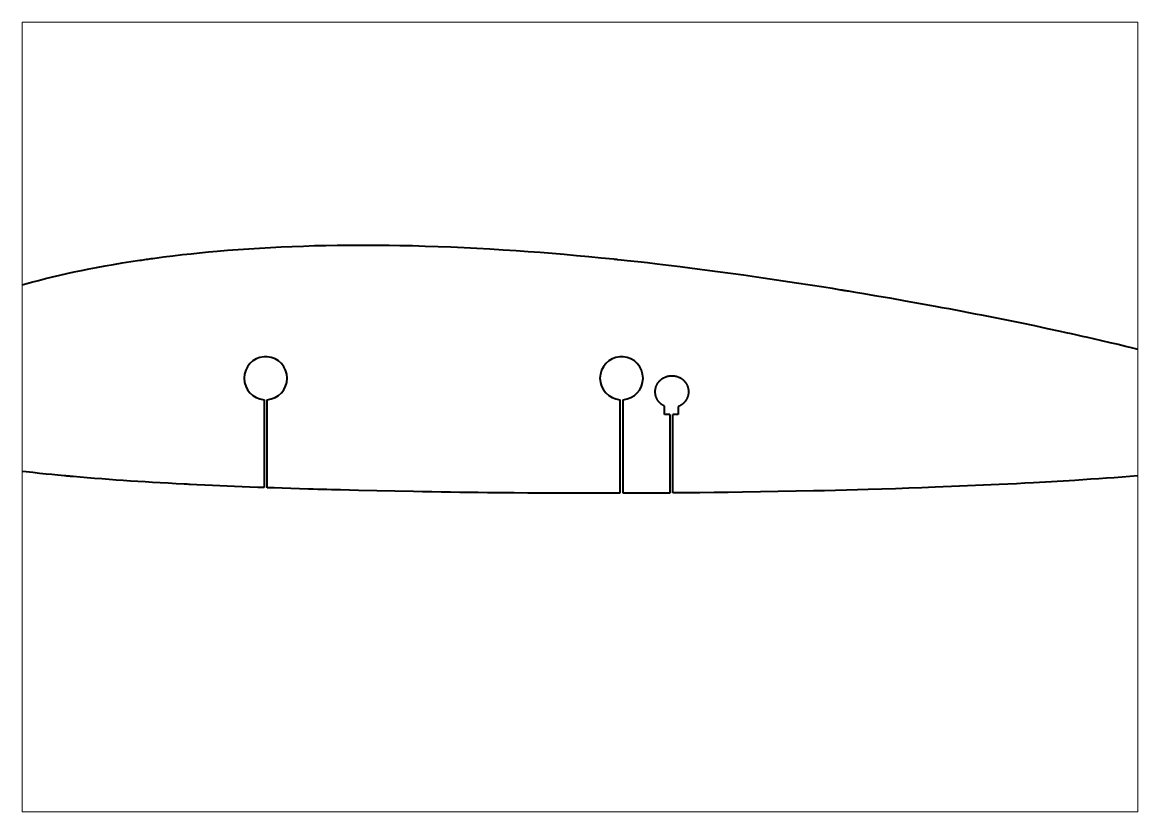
# Paper-space layout 'Sheet' of a CAD drawing. Header units: millimetres. Extents: x 0 to 420, y 0 to 297.
# The model-space entities are those that its viewports show. They can reach past a viewport. Long polylines and large blocks are cut down to what shows.
import ezdxf

# ---------------------------------------------------------------- set-up
doc = ezdxf.new("R2010")
doc.units = ezdxf.units.MM
doc.layers.add('Geometries', color=7, linetype='Continuous')

msp = doc.modelspace()

# ---------------------------------------------------------------- linework, layer by layer
at = {"layer": 'Geometries', "linetype": 'Continuous', "lineweight": 40}
for p, q in [((63.53, 209.94), (66.78, 210.28)), ((66.78, 210.28), (70.05, 210.6)), ((70.05, 210.6), (73.34, 210.9)), ((73.34, 210.9), (77.29, 211.24)), ((77.29, 211.24), (81.27, 211.54)), ((81.27, 211.54), (85.29, 211.83)), ((85.29, 211.83), (89.34, 212.08)), ((89.34, 212.08), (93.42, 212.31)), ((93.42, 212.31), (97.53, 212.52)), ((97.53, 212.52), (101.67, 212.69)), ((101.67, 212.69), (105.85, 212.84)), ((105.85, 212.84), (110.05, 212.97)), ((110.05, 212.97), (114.29, 213.07)), ((114.29, 213.07), (118.57, 213.14)), ((118.57, 213.14), (122.87, 213.18)), ((122.87, 213.18), (126.07, 213.2)), ((126.07, 213.2), (129.29, 213.2)), ((129.29, 213.2), (129.65, 213.2)), ((129.65, 213.2), (130, 213.2)), ((130, 213.2), (130.36, 213.2)), ((130.36, 213.2), (130.72, 213.2)), ((130.72, 213.2), (131.07, 213.2)), ((131.07, 213.2), (131.43, 213.2)), ((131.43, 213.2), (131.78, 213.2)), ((131.78, 213.2), (132.13, 213.19)), ((132.13, 213.19), (134.11, 213.18)), ((134.11, 213.18), (138.14, 213.14)), ((138.14, 213.14), (142.21, 213.07)), ((142.21, 213.07), (146.95, 212.97)), ((146.95, 212.97), (151.73, 212.84)), ((151.73, 212.84), (156.55, 212.68)), ((156.55, 212.68), (161.42, 212.49)), ((161.42, 212.49), (166.32, 212.27)), ((166.32, 212.27), (171.18, 212.02)), ((171.18, 212.02), (176.08, 211.75)), ((176.08, 211.75), (181.02, 211.45)), ((181.02, 211.45), (185.99, 211.12)), ((185.99, 211.12), (190.47, 210.81)), ((190.47, 210.81), (194.98, 210.46)), ((194.98, 210.46), (199.52, 210.1)), ((199.52, 210.1), (204.09, 209.72)), ((31.15, 205.34), (34.36, 205.9)), ((34.36, 205.9), (37.61, 206.45)), ((37.61, 206.45), (40.9, 206.97)), ((40.9, 206.97), (44.23, 207.48)), ((44.23, 207.48), (44.85, 207.57)), ((44.85, 207.57), (45.47, 207.66)), ((45.47, 207.66), (46.09, 207.75)), ((46.09, 207.75), (46.71, 207.84)), ((46.71, 207.84), (47.33, 207.93)), ((47.33, 207.93), (47.95, 208.02)), ((47.95, 208.02), (48.58, 208.11)), ((48.58, 208.11), (49.2, 208.19)), ((49.2, 208.19), (53.16, 208.72)), ((53.16, 208.72), (56.71, 209.16)), ((56.71, 209.16), (60.3, 209.59)), ((60.3, 209.59), (63.53, 209.94)), ((204.09, 209.72), (208.69, 209.31)), ((208.69, 209.31), (213.33, 208.88)), ((213.33, 208.88), (218, 208.43)), ((218, 208.43), (222.69, 207.95)), ((222.69, 207.95), (222.92, 207.93)), ((222.92, 207.93), (223.15, 207.9)), ((223.15, 207.9), (223.37, 207.88)), ((223.37, 207.88), (223.6, 207.86)), ((223.6, 207.86), (223.82, 207.83)), ((223.82, 207.83), (224.05, 207.81)), ((224.05, 207.81), (224.28, 207.79)), ((224.28, 207.79), (225.53, 207.65)), ((225.53, 207.65), (227.76, 207.42)), ((227.76, 207.42), (231.78, 206.98)), ((231.78, 206.98), (235.39, 206.57)), ((235.39, 206.57), (239.02, 206.15)), ((239.02, 206.15), (243.38, 205.64)), ((11.4, 201.22), (14.08, 201.85)), ((14.08, 201.85), (16.8, 202.46)), ((16.8, 202.46), (19.54, 203.06)), ((19.54, 203.06), (22.32, 203.64)), ((22.32, 203.64), (25.13, 204.2)), ((25.13, 204.2), (27.98, 204.75)), ((27.98, 204.75), (31.15, 205.34)), ((243.38, 205.64), (247.78, 205.1)), ((247.78, 205.1), (252.2, 204.55)), ((252.2, 204.55), (256.98, 203.93)), ((256.98, 203.93), (261.8, 203.3)), ((261.8, 203.3), (266.66, 202.64)), ((266.66, 202.64), (271.56, 201.96)), ((271.56, 201.96), (276.49, 201.26)), ((-4.35, 197), (-1.77, 197.76)), ((-1.77, 197.76), (0.85, 198.5)), ((0.85, 198.5), (3.52, 199.23)), ((3.52, 199.23), (6.14, 199.92)), ((6.14, 199.92), (8.76, 200.58)), ((8.76, 200.58), (11.4, 201.22)), ((276.49, 201.26), (281.47, 200.53)), ((281.47, 200.53), (286.48, 199.79)), ((286.48, 199.79), (291.54, 199.02)), ((291.54, 199.02), (296.63, 198.24)), ((296.63, 198.24), (301.76, 197.43)), ((301.76, 197.43), (304.94, 196.92)), ((304.94, 196.92), (308.14, 196.4)), ((308.14, 196.4), (308.54, 196.33)), ((308.54, 196.33), (308.94, 196.27)), ((308.94, 196.27), (309.34, 196.2)), ((309.34, 196.2), (309.75, 196.14)), ((309.75, 196.14), (310.15, 196.07)), ((310.15, 196.07), (310.56, 196)), ((310.56, 196), (310.95, 195.94)), ((310.95, 195.94), (312.93, 195.61)), ((312.93, 195.61), (316.94, 194.94)), ((316.94, 194.94), (320.93, 194.27)), ((320.93, 194.27), (326.68, 193.28)), ((326.68, 193.28), (332.41, 192.27)), ((332.41, 192.27), (338.1, 191.25)), ((338.1, 191.25), (343.77, 190.22)), ((343.77, 190.22), (346.31, 189.75)), ((346.31, 189.75), (348.84, 189.28)), ((348.84, 189.28), (351.36, 188.8)), ((351.36, 188.8), (353.85, 188.33)), ((353.85, 188.33), (356.31, 187.86)), ((356.31, 187.86), (358.76, 187.38)), ((358.76, 187.38), (361.19, 186.91)), ((361.19, 186.91), (366.24, 185.91)), ((366.24, 185.91), (371.24, 184.91)), ((371.24, 184.91), (376.19, 183.89)), ((376.19, 183.89), (381.1, 182.87)), ((381.1, 182.87), (385.97, 181.84)), ((385.97, 181.84), (390.79, 180.8)), ((390.79, 180.8), (392.89, 180.34)), ((392.89, 180.34), (394.98, 179.88)), ((394.98, 179.88), (397.05, 179.42)), ((397.05, 179.42), (399.11, 178.96)), ((399.11, 178.96), (401.16, 178.5)), ((401.16, 178.5), (403.2, 178.04)), ((403.2, 178.04), (406.37, 177.31)), ((406.37, 177.31), (409.51, 176.58)), ((409.51, 176.58), (412.62, 175.85)), ((412.62, 175.85), (415.37, 175.19)), ((415.37, 175.19), (418.09, 174.54)), ((418.09, 174.54), (420.79, 173.88)), ((420.79, 173.88), (423.46, 173.22)), ((91.03, 155.01), (91.03, 121.94)), ((92.23, 121.9), (92.23, 155.01)), ((225.03, 155.01), (225.03, 119.81)), ((226.23, 119.81), (226.23, 155.01)), ((241.8, 149.5), (241.8, 152.58)), ((246.98, 152.41), (246.98, 149.5)), ((243.79, 149.5), (241.8, 149.5)), ((243.79, 149.5), (243.79, 119.9)), ((244.99, 119.91), (244.99, 149.5)), ((246.98, 149.5), (244.99, 149.5)), ((-0.64, 128.11), (-2.75, 128.36)), ((1.51, 127.85), (-0.64, 128.11)), ((3.96, 127.57), (1.51, 127.85)), ((6.46, 127.3), (3.96, 127.57)), ((9, 127.03), (6.46, 127.3)), ((11.17, 126.81), (9, 127.03)), ((13.37, 126.6), (11.17, 126.81)), ((15.88, 126.36), (13.37, 126.6)), ((16.34, 126.32), (15.88, 126.36)), ((16.8, 126.27), (16.34, 126.32)), ((17.27, 126.23), (16.8, 126.27)), ((17.73, 126.19), (17.27, 126.23)), ((18.2, 126.15), (17.73, 126.19)), ((18.66, 126.11), (18.2, 126.15)), ((19.13, 126.06), (18.66, 126.11)), ((21.75, 125.84), (19.13, 126.06)), ((417.05, 126.12), (414.1, 125.89)), ((419.95, 126.35), (417.05, 126.12)), ((422.81, 126.58), (419.95, 126.35)), ((24.43, 125.61), (21.75, 125.84)), ((27.15, 125.39), (24.43, 125.61)), ((29.93, 125.18), (27.15, 125.39)), ((32.75, 124.97), (29.93, 125.18)), ((35.36, 124.78), (32.75, 124.97)), ((38.02, 124.59), (35.36, 124.78)), ((40.71, 124.41), (38.02, 124.59)), ((43.45, 124.24), (40.71, 124.41)), ((46.22, 124.06), (43.45, 124.24)), ((49.04, 123.89), (46.22, 124.06)), ((51.9, 123.73), (49.04, 123.89)), ((54.88, 123.56), (51.9, 123.73)), ((57.9, 123.4), (54.88, 123.56)), ((60.97, 123.24), (57.9, 123.4)), ((61.54, 123.21), (60.97, 123.24)), ((62.11, 123.18), (61.54, 123.21)), ((62.69, 123.15), (62.11, 123.18)), ((63.18, 123.12), (62.69, 123.15)), ((65.73, 123), (63.18, 123.12)), ((68.68, 122.86), (65.73, 123)), ((71.67, 122.72), (68.68, 122.86)), ((74.39, 122.6), (71.67, 122.72)), ((77.15, 122.49), (74.39, 122.6)), ((79.95, 122.37), (77.15, 122.49)), ((82.79, 122.25), (79.95, 122.37)), ((85.73, 122.14), (82.79, 122.25)), ((88.71, 122.03), (85.73, 122.14)), ((91.03, 121.94), (88.71, 122.03)), ((94.79, 121.81), (92.23, 121.9)), ((97.89, 121.7), (94.79, 121.81)), ((338.78, 121.87), (333.79, 121.7)), ((343.73, 122.06), (338.78, 121.87)), ((346.79, 122.18), (343.73, 122.06)), ((349.84, 122.3), (346.79, 122.18)), ((352.87, 122.42), (349.84, 122.3)), ((355.89, 122.55), (352.87, 122.42)), ((358.91, 122.68), (355.89, 122.55)), ((361.91, 122.81), (358.91, 122.68)), ((364.88, 122.95), (361.91, 122.81)), ((367.83, 123.09), (364.88, 122.95)), ((371.1, 123.25), (367.83, 123.09)), ((374.34, 123.41), (371.1, 123.25)), ((377.54, 123.58), (374.34, 123.41)), ((380.71, 123.75), (377.54, 123.58)), ((382.99, 123.87), (380.71, 123.75)), ((385.26, 124), (382.99, 123.87)), ((387.51, 124.13), (385.26, 124)), ((389.74, 124.26), (387.51, 124.13)), ((391.96, 124.39), (389.74, 124.26)), ((394.16, 124.53), (391.96, 124.39)), ((396.34, 124.66), (394.16, 124.53)), ((399.37, 124.86), (396.34, 124.66)), ((402.36, 125.05), (399.37, 124.86)), ((405.32, 125.26), (402.36, 125.05)), ((408.23, 125.46), (405.32, 125.26)), ((411.1, 125.67), (408.23, 125.46)), ((414.1, 125.89), (411.1, 125.67)), ((101.13, 121.6), (97.89, 121.7)), ((104.42, 121.49), (101.13, 121.6)), ((107.75, 121.39), (104.42, 121.49)), ((109.58, 121.33), (107.75, 121.39)), ((111.33, 121.28), (109.58, 121.33)), ((113.02, 121.23), (111.33, 121.28)), ((114.71, 121.18), (113.02, 121.23)), ((116.41, 121.14), (114.71, 121.18)), ((118.1, 121.09), (116.41, 121.14)), ((119.81, 121.04), (118.1, 121.09)), ((126.6, 120.87), (119.81, 121.04)), ((133.44, 120.71), (126.6, 120.87)), ((140.32, 120.56), (133.44, 120.71)), ((147.25, 120.43), (140.32, 120.56)), ((150.74, 120.36), (147.25, 120.43)), ((154.23, 120.3), (150.74, 120.36)), ((157.74, 120.25), (154.23, 120.3)), ((161.24, 120.19), (157.74, 120.25)), ((164.7, 120.14), (161.24, 120.19)), ((168.17, 120.1), (164.7, 120.14)), ((171.64, 120.06), (168.17, 120.1)), ((175.12, 120.02), (171.64, 120.06)), ((180.18, 119.97), (175.12, 120.02)), ((185.26, 119.92), (180.18, 119.97)), ((190.34, 119.88), (185.26, 119.92)), ((195.43, 119.85), (190.34, 119.88)), ((200.53, 119.83), (195.43, 119.85)), ((205.64, 119.81), (200.53, 119.83)), ((210.75, 119.8), (205.64, 119.81)), ((220.52, 119.8), (210.75, 119.8)), ((225.03, 119.81), (220.52, 119.8)), ((230.26, 119.82), (226.23, 119.81)), ((239.98, 119.87), (230.26, 119.82)), ((243.79, 119.9), (239.98, 119.87)), ((249.66, 119.94), (244.99, 119.91)), ((255.07, 119.99), (249.66, 119.94)), ((260.47, 120.05), (255.07, 119.99)), ((265.85, 120.12), (260.47, 120.05)), ((271.19, 120.19), (265.85, 120.12)), ((277.96, 120.3), (271.19, 120.19)), ((284.67, 120.42), (277.96, 120.3)), ((291.34, 120.55), (284.67, 120.42)), ((297.97, 120.69), (291.34, 120.55)), ((302.11, 120.78), (297.97, 120.69)), ((306.23, 120.89), (302.11, 120.78)), ((310.34, 120.99), (306.23, 120.89)), ((314.44, 121.1), (310.34, 120.99)), ((318.52, 121.22), (314.44, 121.1)), ((323.66, 121.37), (318.52, 121.22)), ((328.75, 121.53), (323.66, 121.37)), ((333.79, 121.7), (328.75, 121.53))]:
    msp.add_line(p, q, dxfattribs=at)
at = {"layer": 'Geometries', "linetype": 'Continuous', "lineweight": 40, "flags": 128}
for points in [[(91.63, 171.19), (91.46, 171.19), (91.29, 171.18), (91.16, 171.18), (91.03, 171.17)], [(92.23, 171.17), (92.06, 171.18), (91.9, 171.19), (91.76, 171.19), (91.63, 171.19)], [(225.63, 171.19), (225.46, 171.19), (225.29, 171.18), (225.16, 171.18), (225.03, 171.17)], [(226.23, 171.17), (226.06, 171.18), (225.9, 171.19), (225.76, 171.19), (225.63, 171.19)], [(241.8, 152.58), (241.67, 152.64), (241.55, 152.71), (241.42, 152.78), (241.3, 152.85), (241.18, 152.92), (241.06, 153), (240.94, 153.07), (240.83, 153.15), (240.72, 153.24), (240.59, 153.34), (240.47, 153.44), (240.34, 153.54), (240.22, 153.65), (240.11, 153.77), (240, 153.88), (239.89, 154), (239.78, 154.12), (239.68, 154.24), (239.58, 154.36), (239.48, 154.49), (239.39, 154.62), (239.31, 154.74), (239.23, 154.87), (239.15, 154.99), (239.08, 155.12), (239.01, 155.25), (238.94, 155.38), (238.87, 155.52), (238.81, 155.66), (238.75, 155.79), (238.7, 155.93), (238.65, 156.07), (238.6, 156.22), (238.56, 156.36), (238.52, 156.51), (238.48, 156.66), (238.44, 156.82), (238.41, 156.97), (238.39, 157.13), (238.37, 157.28), (238.35, 157.44), (238.34, 157.6), (238.33, 157.76), (238.33, 157.91), (238.33, 158.07), (238.33, 158.23), (238.34, 158.38), (238.35, 158.54), (238.37, 158.69), (238.39, 158.84), (238.41, 158.99), (238.44, 159.13), (238.47, 159.26), (238.5, 159.4), (238.53, 159.54), (238.57, 159.67), (238.61, 159.81), (238.66, 159.94), (238.7, 160.07), (238.75, 160.19), (238.82, 160.34), (238.88, 160.49), (238.95, 160.63), (239.03, 160.78), (239.11, 160.92), (239.19, 161.06), (239.27, 161.19), (239.36, 161.33), (239.45, 161.46), (239.55, 161.58), (239.65, 161.71), (239.75, 161.83), (239.85, 161.95), (239.95, 162.06), (240.05, 162.16), (240.16, 162.27), (240.27, 162.37), (240.38, 162.48), (240.5, 162.57), (240.61, 162.67), (240.74, 162.76), (240.86, 162.85), (240.98, 162.94), (241.11, 163.03), (241.24, 163.11), (241.38, 163.19), (241.52, 163.27), (241.66, 163.34), (241.8, 163.41), (241.95, 163.48), (242.1, 163.55), (242.25, 163.61), (242.4, 163.67), (242.55, 163.72), (242.71, 163.77), (242.86, 163.81), (243.02, 163.86), (243.17, 163.89), (243.33, 163.92), (243.48, 163.95), (243.63, 163.98), (243.79, 164)], [(243.79, 164), (243.95, 164.02), (244.12, 164.03), (244.29, 164.04), (244.46, 164.05), (244.59, 164.05), (244.72, 164.05), (244.85, 164.04), (244.99, 164.04)], [(244.99, 164.04), (245.14, 164.03), (245.29, 164.01), (245.44, 163.99), (245.59, 163.97), (245.74, 163.95), (245.88, 163.92), (246.03, 163.89), (246.17, 163.86), (246.31, 163.82), (246.45, 163.78), (246.59, 163.73), (246.73, 163.69), (246.87, 163.64), (247.01, 163.58), (247.14, 163.53), (247.27, 163.47), (247.41, 163.41), (247.54, 163.34), (247.66, 163.27), (247.79, 163.2), (247.91, 163.13), (248.04, 163.05), (248.16, 162.98), (248.29, 162.89), (248.42, 162.79), (248.54, 162.7), (248.66, 162.6), (248.79, 162.5), (248.89, 162.4), (249, 162.3), (249.1, 162.2), (249.2, 162.1), (249.3, 162), (249.39, 161.89), (249.48, 161.79), (249.57, 161.68), (249.65, 161.57), (249.74, 161.45), (249.82, 161.33), (249.9, 161.21), (249.98, 161.09), (250.05, 160.97), (250.12, 160.85), (250.19, 160.72), (250.25, 160.59), (250.31, 160.46), (250.37, 160.33), (250.43, 160.19), (250.48, 160.06), (250.53, 159.92), (250.58, 159.78), (250.62, 159.65), (250.65, 159.52), (250.69, 159.39), (250.72, 159.26), (250.74, 159.13), (250.77, 158.99), (250.79, 158.85), (250.81, 158.7), (250.83, 158.56), (250.84, 158.41), (250.85, 158.27), (250.85, 158.12), (250.85, 157.98), (250.85, 157.84), (250.84, 157.7), (250.84, 157.56), (250.82, 157.41), (250.81, 157.27), (250.79, 157.13), (250.76, 156.99), (250.74, 156.85), (250.71, 156.71), (250.67, 156.57), (250.64, 156.43), (250.6, 156.3), (250.56, 156.16), (250.51, 156.03), (250.46, 155.9), (250.41, 155.77), (250.35, 155.62), (250.28, 155.48), (250.21, 155.34), (250.14, 155.2), (250.06, 155.07), (249.99, 154.95), (249.92, 154.82), (249.84, 154.71), (249.76, 154.59), (249.68, 154.47), (249.59, 154.36), (249.5, 154.25), (249.41, 154.15), (249.32, 154.04), (249.22, 153.93), (249.12, 153.83), (249.02, 153.73), (248.92, 153.63), (248.81, 153.53), (248.7, 153.44), (248.59, 153.35), (248.47, 153.26), (248.35, 153.17), (248.23, 153.08), (248.11, 153), (247.99, 152.92), (247.86, 152.84), (247.73, 152.77), (247.59, 152.69), (247.44, 152.61), (247.29, 152.54), (247.14, 152.47), (246.98, 152.41)]]:
    msp.add_lwpolyline(points, dxfattribs=at)
at = {"layer": 'Geometries', "linetype": 'Continuous', "lineweight": 40}
for centre, start, end in [((91.63, 163.09), 94.2513, 265.7487), ((91.63, 163.09), 274.2513, 85.7487), ((225.63, 163.09), 94.2513, 265.7487), ((225.63, 163.09), 274.2513, 85.7487)]:
    msp.add_arc(centre, 8.1, start, end, dxfattribs=at)

psp = doc.layouts.new('Sheet')

# ---------------------------------------------------------------- viewports
at = {"layer": '0'}
psp.add_viewport(center=(210, 148.5), size=(420, 297), view_center_point=(210, 148.5), view_height=297, dxfattribs=at)

doc.saveas('drawing.dxf')
